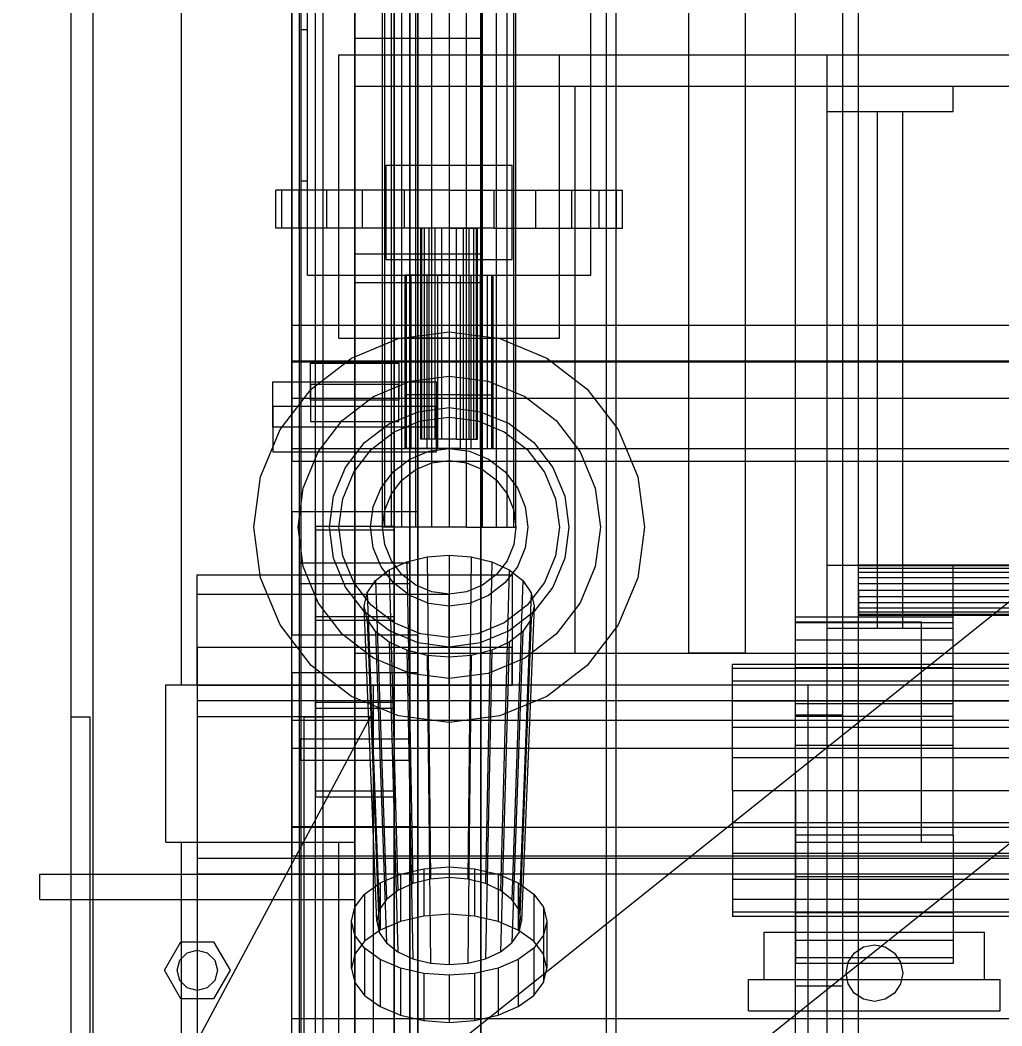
# Model space of a CAD drawing. Header units: millimetres. Extents: x -1970 to 59977, y -50268 to 6837.
# Drawn here: x -1586.2 to -1274.5, y -35058.3 to -34739 of the extents above; entities that cross this region are included whole.
import ezdxf

# ---------------------------------------------------------------- set-up
doc = ezdxf.new("R2010")
doc.units = ezdxf.units.MM
for name, color, linetype, lineweight in [('COTAS_O', 1, 'Continuous', 0), ('COTAS_P', 1, 'Continuous', 0), ('frontal_briquetadora', 7, 'Continuous', 0), ('frontal_C03', 7, 'Continuous', 0), ('frontal_mezcladora', 7, 'Continuous', 0), ('frontal_secador', 7, 'Continuous', 0), ('frontal_tolva', 7, 'Continuous', 0)]:
    doc.layers.add(name, color=color, linetype=linetype, lineweight=lineweight)
doc.dimstyles.new('R19_100', dxfattribs={"dimtxt": 250, "dimasz": 150, "dimexe": 150, "dimexo": 80, "dimgap": 100, "dimtad": 1, "dimtih": 1, "dimtoh": 1, "dimdsep": 46, "dimcen": 0.09, "dimadec": 0, "dimazin": 0, "dimtfac": 1, "dimtdec": 4, "dimtofl": 0, "dimtmove": 0, "dimatfit": 3, "dimfxl": 1, "dimtolj": 1, "dimtzin": 0, "dimarcsym": 0})

# ---------------------------------------------------------------- blocks, each defined once
blk = doc.blocks.new('*D37')
at = {"layer": 'COTAS_P', "color": 0, "lineweight": -2, "transparency": 16777216}
for p, q in [((-1750, -35420), (-1750, -34450)), ((2600, -35420), (2600, -34450)), ((-1600, -34600), (2450, -34600))]:
    blk.add_line(p, q, dxfattribs=at)
at = {"layer": 'COTAS_P', "color": 0, "transparency": 16777216}
for points in [[(-1600, -34575), (-1600, -34625), (-1750, -34600)], [(2450, -34575), (2450, -34625), (2600, -34600)]]:
    blk.add_solid(points, dxfattribs=at)
at = {"layer": 'Defpoints', "color": 0, "transparency": 16777216}
for p in [(2600, -34600), (-1750, -35500), (2600, -35500)]:
    blk.add_point(p, dxfattribs=at)
blk = doc.blocks.new('*D44')
at = {"layer": 'COTAS_O', "color": 0, "lineweight": -2, "transparency": 16777216}
for p, q in [((-1400, -33700), (-630, -33700)), ((-780, -35850), (-780, -33850)), ((-1400, -36000), (-630, -36000))]:
    blk.add_line(p, q, dxfattribs=at)
at = {"layer": 'COTAS_O', "color": 0, "transparency": 16777216}
for points in [[(-805, -33850), (-755, -33850), (-780, -33700)], [(-805, -35850), (-755, -35850), (-780, -36000)]]:
    blk.add_solid(points, dxfattribs=at)
at = {"layer": 'Defpoints', "color": 0, "transparency": 16777216}
for p in [(-1480, -33700), (-780, -33700), (-1480, -36000)]:
    blk.add_point(p, dxfattribs=at)
blk = doc.blocks.new('*D46')
at = {"layer": 'COTAS_O', "color": 0, "lineweight": -2, "transparency": 16777216}
for p, q in [((-1320, -33000), (-550, -33000)), ((-700, -35850), (-700, -33150)), ((-1320, -36000), (-550, -36000))]:
    blk.add_line(p, q, dxfattribs=at)
at = {"layer": 'COTAS_O', "color": 0, "transparency": 16777216}
for points in [[(-725, -33150), (-675, -33150), (-700, -33000)], [(-725, -35850), (-675, -35850), (-700, -36000)]]:
    blk.add_solid(points, dxfattribs=at)
at = {"layer": 'Defpoints', "color": 0, "transparency": 16777216}
for p in [(-1400, -33000), (-700, -33000), (-1400, -36000)]:
    blk.add_point(p, dxfattribs=at)

msp = doc.modelspace()

# ---------------------------------------------------------------- linework, layer by layer
at = {"layer": 'frontal_briquetadora'}
for p, q in [((-1480, -34760), (-1480, -34736)), ((-1374, -34736), (-1374, -34940)), ((-1356, -34736), (-1356, -34940)), ((-1480, -34750), (-1330, -34750)), ((-1480, -34760), (-1480, -34750)), ((-1330, -34760), (-1330, -34750)), ((-1330, -34750), (340, -34750)), ((-1480, -34760), (-1330, -34760)), ((-1480, -34760), (-460, -34760)), ((-1410, -34760), (-1400, -34760)), ((-1410, -34940), (-1410, -34760)), ((-1400, -34940), (-1400, -34760)), ((-1330, -34760), (340, -34760)), ((-1330, -34940), (-1330, -34760)), ((-1330, -34760), (-1290, -34760)), ((-1330, -34768), (-1330, -34760)), ((-1290, -34768), (-1290, -34760)), ((-1330, -34768), (-1290, -34768)), ((-1314, -34768), (-1306, -34768)), ((-1314, -34932), (-1314, -34768)), ((-1306, -34932), (-1306, -34768)), ((-1330, -34932), (-1290, -34932)), ((-1330, -34940), (-1330, -34932)), ((-1314, -34932), (-1306, -34932)), ((-1290, -34940), (-1290, -34932)), ((-1480, -34940), (-1330, -34940)), ((-1480, -34950), (-1480, -34940)), ((-1410, -34940), (-1400, -34940)), ((-1356, -34940), (-1374, -34940)), ((-1330, -34950), (-1330, -34940)), ((-1330, -34940), (340, -34940)), ((-1330, -34940), (-1290, -34940)), ((-1480, -34950), (-1474, -34950)), ((-1480, -35988), (-1480, -34950)), ((-1480, -34950), (-1330, -34950)), ((-1474, -35988), (-1474, -34950)), ((-1474, -34950), (-1336, -34950)), ((-1336, -34950), (-1330, -34950)), ((-1336, -35988), (-1336, -34950)), ((-1330, -35988), (-1330, -34950)), ((-1330, -34950), (340, -34950)), ((-1330, -35000), (490, -35000)), ((-1330, -35010), (-1330, -35000)), ((-1330, -35010), (490, -35010)), ((-1330, -35190), (-1330, -35010))]:
    msp.add_line(p, q, dxfattribs=at)
at = {"layer": 'frontal_C03'}
for p, q in [((-1500, -34875.113), (-1500, -32314.944)), ((-1500, -32318.841), (-1500, -34879.011)), ((-1570, -35975), (-1570, -32996.942)), ((-1563, -35975), (-1563, -32996.942)), ((-1497, -35975), (-1497, -32996.942)), ((-1490, -35975), (-1490, -32996.942)), ((-1570, -35975), (-1570, -33266.434)), ((-1563, -35975), (-1563, -33266.434)), ((-1497, -35975), (-1497, -33266.434)), ((-1490, -35975), (-1490, -33266.434)), ((-1570, -35975), (-1570, -33805.417)), ((-1563, -35975), (-1563, -33805.417)), ((-1497, -35975), (-1497, -33805.417)), ((-1490, -35975), (-1490, -33805.417)), ((-1492.5, -34957.413), (-1492.5, -34362.453)), ((-1467.5, -34362.453), (-1467.5, -34957.413)), ((-1492.5, -34983.77), (-1492.5, -34388.81)), ((-1467.5, -34983.77), (-1467.5, -34388.81)), ((-1570, -35975), (-1570, -34411.773)), ((-1563, -35975), (-1563, -34411.773)), ((-1497, -35975), (-1497, -34411.773)), ((-1490, -35975), (-1490, -34411.773)), ((-1480, -34813.291), (-1480, -34466.384)), ((-1440, -34466.384), (-1440, -34813.291)), ((-1480, -34475.367), (-1480, -34822.274)), ((-1440, -34822.274), (-1440, -34475.367)), ((-1500, -34895.125), (-1500, -34625.634)), ((-1460, -34625.634), (-1460, -34895.125)), ((-1497.5, -34967.223), (-1497.5, -34641.754)), ((-1462.5, -34641.754), (-1462.5, -34967.223)), ((-1497.5, -34973.96), (-1497.5, -34648.492)), ((-1462.5, -34973.96), (-1462.5, -34648.492)), ((-1500, -34934.104), (-1500, -34664.612)), ((-1460, -34934.104), (-1460, -34664.612)), ((-1500, -34946.23), (-1500, -34676.738)), ((-1460, -34676.738), (-1460, -34946.23)), ((-1500, -34994.953), (-1500, -34725.461)), ((-1460, -34994.953), (-1460, -34725.461)), ((-1480, -34744.859), (-1480, -34735.876)), ((-1480, -35082.782), (-1480, -34735.876)), ((-1440, -34735.876), (-1440, -34744.859)), ((-1440, -34735.876), (-1440, -35082.782)), ((-1440, -34744.859), (-1480, -34744.859)), ((-1480, -34744.859), (-1480, -35091.765)), ((-1440, -35091.765), (-1440, -34744.859)), ((-1440, -34813.291), (-1480, -34813.291)), ((-1480, -34813.291), (-1480, -34822.274)), ((-1440, -34822.274), (-1440, -34813.291)), ((-1480, -34822.274), (-1440, -34822.274)), ((-1500, -34847.273), (-1500, -34835.865)), ((-1500, -34835.865), (1500, -34835.865)), ((-1500, -34847.558), (-1500, -34835.865)), ((1500, -34847.273), (-1500, -34847.273)), ((-1500, -34847.273), (-1500, -34858.967)), ((1500, -34847.558), (-1500, -34847.558)), ((-1500, -34847.558), (-1500, -34858.967)), ((-1494, -34854.682), (-1494, -34847.945)), ((-1494, -34847.945), (-1466, -34847.945)), ((-1494, -34859.638), (-1494, -34847.945)), ((-1466, -34847.945), (-1466, -34854.682)), ((-1466, -34847.945), (-1466, -34859.638)), ((-1506, -34868.245), (-1506, -34853.872)), ((-1506, -34853.872), (-1454, -34853.872)), ((-1506, -34861.667), (-1506, -34853.872)), ((-1454, -34853.872), (-1454, -34868.245)), ((-1454, -34853.872), (-1454, -34861.667)), ((-1466, -34854.682), (-1494, -34854.682)), ((-1494, -34854.682), (-1494, -34866.376)), ((-1466, -34866.376), (-1466, -34854.682)), ((-1500, -34858.967), (1500, -34858.967)), ((-1466, -34859.638), (-1494, -34859.638)), ((-1494, -34859.638), (-1494, -34866.376)), ((-1466, -34866.376), (-1466, -34859.638)), ((-1454, -34861.667), (-1506, -34861.667)), ((-1506, -34861.667), (-1506, -34876.04)), ((-1454, -34876.04), (-1454, -34861.667)), ((-1494, -34866.376), (-1466, -34866.376)), ((-1454, -34868.245), (-1506, -34868.245)), ((-1506, -34868.245), (-1506, -34876.04)), ((-1454, -34876.04), (-1454, -34868.245)), ((-1506, -34876.04), (-1454, -34876.04)), ((-1270, -34875.113), (-1500, -34875.113)), ((-1500, -34875.113), (-1500, -34879.011)), ((-1500, -34879.011), (-1270, -34879.011)), ((-1460, -34895.125), (-1500, -34895.125)), ((-1500, -34895.125), (-1500, -34934.104)), ((-1500, -35164.617), (-1500, -34895.125)), ((-1460, -34934.104), (-1460, -34895.125)), ((-1460, -34895.125), (-1460, -35164.617)), ((-1492.5, -34929.599), (-1492.5, -34899.63)), ((-1492.5, -34899.63), (-1467.5, -34899.63)), ((-1492.5, -34899.63), (-1492.5, -34955.607)), ((-1467.5, -34900.942), (-1492.5, -34900.942)), ((-1492.5, -34900.942), (-1492.5, -34928.287)), ((-1492.5, -35404.303), (-1492.5, -34900.942)), ((-1467.5, -34899.63), (-1467.5, -34929.599)), ((-1467.5, -34955.607), (-1467.5, -34899.63)), ((-1467.5, -34928.287), (-1467.5, -34900.942)), ((-1467.5, -34900.942), (-1467.5, -35404.303)), ((-1497.5, -34917.983), (-1497.5, -34911.246)), ((-1497.5, -34911.246), (-1462.5, -34911.246)), ((-1497.5, -35236.714), (-1497.5, -34911.246)), ((-1462.5, -34911.246), (-1462.5, -34917.983)), ((-1462.5, -34911.246), (-1462.5, -35236.714)), ((-1530, -34938.129), (-1530, -34915.082)), ((-1530, -34915.082), (-1430, -34915.082)), ((-1530, -34950.129), (-1530, -34915.082)), ((-1462.5, -34917.983), (-1497.5, -34917.983)), ((-1497.5, -35243.452), (-1497.5, -34917.983)), ((-1462.5, -35243.452), (-1462.5, -34917.983)), ((-1430, -34915.082), (-1430, -34938.129)), ((-1430, -34915.082), (-1430, -34950.129)), ((-1492.5, -34928.287), (-1467.5, -34928.287)), ((-1492.5, -35431.648), (-1492.5, -34928.287)), ((-1467.5, -34929.599), (-1492.5, -34929.599)), ((-1492.5, -34929.599), (-1492.5, -34985.576)), ((-1467.5, -35431.648), (-1467.5, -34928.287)), ((-1467.5, -34929.599), (-1467.5, -34985.576)), ((-1500, -34934.104), (-1460, -34934.104)), ((-1500, -35203.595), (-1500, -34934.104)), ((-1460, -35203.595), (-1460, -34934.104)), ((-1430, -34938.129), (-1530, -34938.129)), ((-1530, -34938.129), (-1530, -34950.129)), ((-1430, -34950.129), (-1430, -34938.129)), ((-1460, -34946.23), (-1500, -34946.23)), ((-1500, -34946.23), (-1500, -34994.953)), ((-1500, -35215.722), (-1500, -34946.23)), ((-1460, -34994.953), (-1460, -34946.23)), ((-1460, -34946.23), (-1460, -35215.722)), ((-1530, -34950.129), (-1530, -34955.129)), ((1530, -34950.129), (-1530, -34950.129)), ((-1530, -34950.129), (-1430, -34950.129)), ((1530, -34955.129), (-1530, -34955.129)), ((-1530, -34955.129), (-1530, -35005.129)), ((-1467.5, -34955.607), (-1492.5, -34955.607)), ((-1492.5, -34955.607), (-1492.5, -34985.576)), ((-1467.5, -34985.576), (-1467.5, -34955.607)), ((-1492.5, -34983.77), (-1492.5, -34957.413)), ((-1492.5, -34957.413), (-1467.5, -34957.413)), ((-1467.5, -34957.413), (-1467.5, -34983.77)), ((-1570, -35063.129), (-1570, -34960.129)), ((-1570, -34960.129), (-1564, -34960.129)), ((-1564, -35063.129), (-1564, -34960.129)), ((-1530, -35063.129), (-1475, -34960.129)), ((-1475, -34960.129), (-1530, -34960.129)), ((-1530, -34960.129), (-1530, -35063.129)), ((-1500, -34970.211), (-1500, -34961.228)), ((-1500, -34961.228), (1500, -34961.228)), ((-1500, -34995.334), (-1500, -34961.228)), ((-1496, -35063.129), (-1496, -34960.129)), ((-1496, -34960.129), (-1490, -34960.129)), ((-1490, -35063.129), (-1490, -34960.129)), ((-1462.5, -34967.223), (-1497.5, -34967.223)), ((-1497.5, -34967.223), (-1497.5, -34973.96)), ((-1462.5, -34973.96), (-1462.5, -34967.223)), ((1500, -34970.211), (-1500, -34970.211)), ((-1500, -34970.211), (-1500, -35004.317)), ((-1497.5, -34973.96), (-1462.5, -34973.96)), ((-1467.5, -34983.77), (-1492.5, -34983.77)), ((-1492.5, -34985.576), (-1467.5, -34985.576)), ((-1500, -34994.953), (-1460, -34994.953)), ((-1500, -35264.444), (-1500, -34994.953)), ((1500, -34995.334), (-1500, -34995.334)), ((-1500, -34995.334), (-1500, -35004.317)), ((-1460, -35264.444), (-1460, -34994.953)), ((-1500, -35004.317), (1500, -35004.317)), ((-1530, -35005.129), (-1530, -35010.129)), ((1530, -35005.129), (-1530, -35005.129)), ((-1580, -35010.129), (-1480, -35010.129)), ((-1580, -35018.129), (-1580, -35010.129)), ((1530, -35010.129), (-1530, -35010.129)), ((-1480, -35018.129), (-1480, -35010.129)), ((-1580, -35018.129), (-1480, -35018.129)), ((-1570, -35018.129), (-1563, -35018.129)), ((-1570, -35975), (-1570, -35018.129)), ((-1563, -35975), (-1563, -35018.129)), ((-1563, -35018.129), (-1497, -35018.129)), ((-1497, -35018.129), (-1490, -35018.129)), ((-1497, -35975), (-1497, -35018.129)), ((-1490, -35975), (-1490, -35018.129)), ((-1540.4, -35040.629), (-1535.2, -35031.622)), ((-1535.2, -35031.622), (-1524.8, -35031.622)), ((-1524.8, -35031.622), (-1519.6, -35040.629)), ((-1535.543, -35037.429), (-1533.2, -35035.086)), ((-1533.2, -35035.086), (-1530, -35034.229)), ((-1530, -35034.229), (-1526.8, -35035.086)), ((-1526.8, -35035.086), (-1524.457, -35037.429)), ((-1536.4, -35040.629), (-1535.543, -35037.429)), ((-1524.457, -35037.429), (-1523.6, -35040.629)), ((-1535.2, -35049.635), (-1540.4, -35040.629)), ((-1535.543, -35043.829), (-1536.4, -35040.629)), ((-1519.6, -35040.629), (-1524.8, -35049.635)), ((-1523.6, -35040.629), (-1524.457, -35043.829)), ((-1533.2, -35046.171), (-1535.543, -35043.829)), ((-1524.457, -35043.829), (-1526.8, -35046.171)), ((-1530, -35047.029), (-1533.2, -35046.171)), ((-1526.8, -35046.171), (-1530, -35047.029)), ((-1524.8, -35049.635), (-1535.2, -35049.635)), ((-1500, -35067.358), (-1500, -35055.95)), ((-1500, -35055.95), (1500, -35055.95)), ((-1500, -35067.643), (-1500, -35055.95))]:
    msp.add_line(p, q, dxfattribs=at)
at = {"layer": 'frontal_mezcladora'}
for p, q in [((-1471.2, -34900), (-1471.2, -33450)), ((-1470.478, -34900), (-1470.478, -33450)), ((-1468.36, -34900), (-1468.36, -33450)), ((-1464.991, -34900), (-1464.991, -33450)), ((-1460.6, -34900), (-1460.6, -33450)), ((-1455.487, -34900), (-1455.487, -33450)), ((-1450, -33450), (-1450, -34900)), ((-1444.513, -34900), (-1444.513, -33450)), ((-1439.4, -34900), (-1439.4, -33450)), ((-1435.009, -34900), (-1435.009, -33450)), ((-1431.64, -34900), (-1431.64, -33450)), ((-1429.522, -34900), (-1429.522, -33450)), ((-1428.8, -34900), (-1428.8, -33450)), ((-1535, -34950), (-1535, -34720)), ((-1495, -34820), (-1495, -34720)), ((-1490, -34950), (-1490, -34720)), ((-1405, -34820), (-1405, -34720)), ((-1497, -34742), (-1495, -34742)), ((-1497, -34790), (-1497, -34742)), ((-1495, -34790), (-1495, -34742)), ((-1485, -34750), (-1415, -34750)), ((-1485, -34840), (-1485, -34750)), ((-1415, -34840), (-1415, -34750)), ((-1470, -34785), (-1430, -34785)), ((-1470, -34815), (-1470, -34785)), ((-1430, -34815), (-1430, -34785)), ((-1497, -34790), (-1495, -34790)), ((-1503.126, -34793), (-1505, -34793)), ((-1505, -34805), (-1505, -34793)), ((-1497.631, -34793), (-1503.126, -34793)), ((-1503.126, -34805), (-1503.126, -34793)), ((-1488.891, -34793), (-1497.631, -34793)), ((-1497.631, -34805), (-1497.631, -34793)), ((-1477.5, -34793), (-1488.891, -34793)), ((-1488.891, -34805), (-1488.891, -34793)), ((-1464.235, -34793), (-1477.5, -34793)), ((-1477.5, -34805), (-1477.5, -34793)), ((-1450, -34793), (-1464.235, -34793)), ((-1464.235, -34805), (-1464.235, -34793)), ((-1450, -34793), (-1435.765, -34793)), ((-1450, -34793), (-1450, -34805)), ((-1435.765, -34793), (-1422.5, -34793)), ((-1435.765, -34805), (-1435.765, -34793)), ((-1422.5, -34793), (-1411.109, -34793)), ((-1422.5, -34805), (-1422.5, -34793)), ((-1411.109, -34793), (-1402.369, -34793)), ((-1411.109, -34805), (-1411.109, -34793)), ((-1402.369, -34793), (-1396.874, -34793)), ((-1402.369, -34805), (-1402.369, -34793)), ((-1396.874, -34793), (-1395, -34793)), ((-1396.874, -34805), (-1396.874, -34793)), ((-1395, -34805), (-1395, -34793)), ((-1503.126, -34805), (-1505, -34805)), ((-1497.631, -34805), (-1503.126, -34805)), ((-1488.891, -34805), (-1497.631, -34805)), ((-1477.5, -34805), (-1488.891, -34805)), ((-1464.235, -34805), (-1477.5, -34805)), ((-1450, -34805), (-1464.235, -34805)), ((-1458.693, -34805), (-1459, -34805)), ((-1459, -34872), (-1459, -34805)), ((-1457.794, -34805), (-1458.693, -34805)), ((-1458.693, -34872), (-1458.693, -34805)), ((-1456.364, -34805), (-1457.794, -34805)), ((-1457.794, -34872), (-1457.794, -34805)), ((-1454.5, -34805), (-1456.364, -34805)), ((-1456.364, -34872), (-1456.364, -34805)), ((-1452.329, -34805), (-1454.5, -34805)), ((-1454.5, -34872), (-1454.5, -34805)), ((-1450, -34805), (-1452.329, -34805)), ((-1452.329, -34872), (-1452.329, -34805)), ((-1450, -34805), (-1447.671, -34805)), ((-1450, -34805), (-1450, -34872)), ((-1435.765, -34805), (-1450, -34805)), ((-1447.671, -34805), (-1445.5, -34805)), ((-1447.671, -34872), (-1447.671, -34805)), ((-1445.5, -34805), (-1443.636, -34805)), ((-1445.5, -34872), (-1445.5, -34805)), ((-1443.636, -34805), (-1442.206, -34805)), ((-1443.636, -34872), (-1443.636, -34805)), ((-1442.206, -34805), (-1441.307, -34805)), ((-1442.206, -34872), (-1442.206, -34805)), ((-1441.307, -34805), (-1441, -34805)), ((-1441.307, -34872), (-1441.307, -34805)), ((-1441, -34872), (-1441, -34805)), ((-1435.765, -34805), (-1422.5, -34805)), ((-1422.5, -34805), (-1411.109, -34805)), ((-1411.109, -34805), (-1402.369, -34805)), ((-1402.369, -34805), (-1396.874, -34805)), ((-1396.874, -34805), (-1395, -34805)), ((-1470, -34815), (-1430, -34815)), ((-1495, -34820), (-1405, -34820)), ((-1463.523, -34820), (-1464, -34820)), ((-1464, -34858), (-1464, -34820)), ((-1462.124, -34820), (-1463.523, -34820)), ((-1463.523, -34858), (-1463.523, -34820)), ((-1459.899, -34820), (-1462.124, -34820)), ((-1462.124, -34858), (-1462.124, -34820)), ((-1457, -34820), (-1459.899, -34820)), ((-1459.899, -34858), (-1459.899, -34820)), ((-1453.623, -34820), (-1457, -34820)), ((-1457, -34858), (-1457, -34820)), ((-1450, -34820), (-1453.623, -34820)), ((-1453.623, -34858), (-1453.623, -34820)), ((-1450, -34820), (-1446.377, -34820)), ((-1450, -34820), (-1450, -34858)), ((-1446.377, -34820), (-1443, -34820)), ((-1446.377, -34858), (-1446.377, -34820)), ((-1443, -34820), (-1440.101, -34820)), ((-1443, -34858), (-1443, -34820)), ((-1440.101, -34820), (-1437.876, -34820)), ((-1440.101, -34858), (-1440.101, -34820)), ((-1437.876, -34820), (-1436.477, -34820)), ((-1437.876, -34858), (-1437.876, -34820)), ((-1436.477, -34820), (-1436, -34820)), ((-1436.477, -34858), (-1436.477, -34820)), ((-1436, -34858), (-1436, -34820)), ((-1466.047, -34840.113), (-1450, -34838)), ((-1450, -34838), (-1433.953, -34840.113)), ((-1485, -34840), (-1415, -34840)), ((-1481, -34846.306), (-1466.047, -34840.113)), ((-1463.523, -34840), (-1464, -34840)), ((-1464, -34875), (-1464, -34840)), ((-1462.124, -34840), (-1463.523, -34840)), ((-1463.523, -34875), (-1463.523, -34840)), ((-1459.899, -34840), (-1462.124, -34840)), ((-1462.124, -34875), (-1462.124, -34840)), ((-1457, -34840), (-1459.899, -34840)), ((-1459.899, -34875), (-1459.899, -34840)), ((-1453.623, -34840), (-1457, -34840)), ((-1457, -34875), (-1457, -34840)), ((-1450, -34840), (-1453.623, -34840)), ((-1453.623, -34875), (-1453.623, -34840)), ((-1450, -34840), (-1446.377, -34840)), ((-1450, -34840), (-1450, -34875)), ((-1446.377, -34840), (-1443, -34840)), ((-1446.377, -34875), (-1446.377, -34840)), ((-1443, -34840), (-1440.101, -34840)), ((-1443, -34875), (-1443, -34840)), ((-1440.101, -34840), (-1437.876, -34840)), ((-1440.101, -34875), (-1440.101, -34840)), ((-1437.876, -34840), (-1436.477, -34840)), ((-1437.876, -34875), (-1437.876, -34840)), ((-1436.477, -34840), (-1436, -34840)), ((-1436.477, -34875), (-1436.477, -34840)), ((-1436, -34875), (-1436, -34840)), ((-1433.953, -34840.113), (-1419, -34846.306)), ((-1493.841, -34856.159), (-1481, -34846.306)), ((-1419, -34846.306), (-1406.159, -34856.159)), ((-1474, -34858.431), (-1462.423, -34853.636)), ((-1462.423, -34853.636), (-1450, -34852)), ((-1450, -34852), (-1437.577, -34853.636)), ((-1437.577, -34853.636), (-1426, -34858.431)), ((-1503.694, -34869), (-1493.841, -34856.159)), ((-1406.159, -34856.159), (-1396.306, -34869)), ((-1483.941, -34866.059), (-1474, -34858.431)), ((-1463.523, -34858), (-1464, -34858)), ((-1462.124, -34858), (-1463.523, -34858)), ((-1459.899, -34858), (-1462.124, -34858)), ((-1457, -34858), (-1459.899, -34858)), ((-1453.623, -34858), (-1457, -34858)), ((-1450, -34858), (-1453.623, -34858)), ((-1446.377, -34858), (-1450, -34858)), ((-1446.377, -34858), (-1443, -34858)), ((-1443, -34858), (-1440.101, -34858)), ((-1440.101, -34858), (-1437.876, -34858)), ((-1437.876, -34858), (-1436.477, -34858)), ((-1436.477, -34858), (-1436, -34858)), ((-1426, -34858.431), (-1416.059, -34866.059)), ((-1469, -34867.091), (-1459.835, -34863.295)), ((-1459.835, -34863.295), (-1450, -34862)), ((-1450, -34862), (-1440.165, -34863.295)), ((-1440.165, -34863.295), (-1431, -34867.091)), ((-1491.569, -34876), (-1483.941, -34866.059)), ((-1467.5, -34869.689), (-1459.059, -34866.193)), ((-1459.059, -34866.193), (-1450, -34865)), ((-1450, -34865), (-1440.941, -34866.193)), ((-1440.941, -34866.193), (-1432.5, -34869.689)), ((-1416.059, -34866.059), (-1408.431, -34876)), ((-1509.887, -34883.953), (-1503.694, -34869)), ((-1476.87, -34873.13), (-1469, -34867.091)), ((-1474.749, -34875.251), (-1467.5, -34869.689)), ((-1432.5, -34869.689), (-1425.251, -34875.251)), ((-1431, -34867.091), (-1423.13, -34873.13)), ((-1396.306, -34869), (-1390.113, -34883.953)), ((-1482.909, -34881), (-1476.87, -34873.13)), ((-1458.693, -34872), (-1459, -34872)), ((-1457.794, -34872), (-1458.693, -34872)), ((-1456.364, -34872), (-1457.794, -34872)), ((-1454.5, -34872), (-1456.364, -34872)), ((-1452.329, -34872), (-1454.5, -34872)), ((-1450, -34872), (-1452.329, -34872)), ((-1447.671, -34872), (-1450, -34872)), ((-1447.671, -34872), (-1445.5, -34872)), ((-1445.5, -34872), (-1443.636, -34872)), ((-1443.636, -34872), (-1442.206, -34872)), ((-1442.206, -34872), (-1441.307, -34872)), ((-1441.307, -34872), (-1441, -34872)), ((-1423.13, -34873.13), (-1417.091, -34881)), ((-1496.364, -34887.577), (-1491.569, -34876)), ((-1480.311, -34882.5), (-1474.749, -34875.251)), ((-1463.523, -34875), (-1464, -34875)), ((-1462.124, -34875), (-1463.523, -34875)), ((-1462.5, -34878.349), (-1456.47, -34875.852)), ((-1459.899, -34875), (-1462.124, -34875)), ((-1457, -34875), (-1459.899, -34875)), ((-1453.623, -34875), (-1457, -34875)), ((-1456.47, -34875.852), (-1450, -34875)), ((-1450, -34875), (-1453.623, -34875)), ((-1446.377, -34875), (-1450, -34875)), ((-1450, -34875), (-1443.53, -34875.852)), ((-1446.377, -34875), (-1443, -34875)), ((-1443.53, -34875.852), (-1437.5, -34878.349)), ((-1443, -34875), (-1440.101, -34875)), ((-1440.101, -34875), (-1437.876, -34875)), ((-1437.876, -34875), (-1436.477, -34875)), ((-1436.477, -34875), (-1436, -34875)), ((-1425.251, -34875.251), (-1419.689, -34882.5)), ((-1408.431, -34876), (-1403.636, -34887.577)), ((-1467.678, -34882.322), (-1462.5, -34878.349)), ((-1460.6, -34881.64), (-1455.487, -34879.522)), ((-1455.487, -34879.522), (-1450, -34878.8)), ((-1450, -34878.8), (-1444.513, -34879.522)), ((-1444.513, -34879.522), (-1439.4, -34881.64)), ((-1437.5, -34878.349), (-1432.322, -34882.322)), ((-1486.705, -34890.165), (-1482.909, -34881)), ((-1483.807, -34890.941), (-1480.311, -34882.5)), ((-1471.651, -34887.5), (-1467.678, -34882.322)), ((-1464.991, -34885.009), (-1460.6, -34881.64)), ((-1439.4, -34881.64), (-1435.009, -34885.009)), ((-1432.322, -34882.322), (-1428.349, -34887.5)), ((-1419.689, -34882.5), (-1416.193, -34890.941)), ((-1417.091, -34881), (-1413.295, -34890.165)), ((-1512, -34900), (-1509.887, -34883.953)), ((-1468.36, -34889.4), (-1464.991, -34885.009)), ((-1435.009, -34885.009), (-1431.64, -34889.4)), ((-1390.113, -34883.953), (-1388, -34900)), ((-1498, -34900), (-1496.364, -34887.577)), ((-1474.148, -34893.53), (-1471.651, -34887.5)), ((-1470.478, -34894.513), (-1468.36, -34889.4)), ((-1431.64, -34889.4), (-1429.522, -34894.513)), ((-1428.349, -34887.5), (-1425.852, -34893.53)), ((-1403.636, -34887.577), (-1402, -34900)), ((-1488, -34900), (-1486.705, -34890.165)), ((-1485, -34900), (-1483.807, -34890.941)), ((-1416.193, -34890.941), (-1415, -34900)), ((-1413.295, -34890.165), (-1412, -34900)), ((-1475, -34900), (-1474.148, -34893.53)), ((-1471.2, -34900), (-1470.478, -34894.513)), ((-1429.522, -34894.513), (-1428.8, -34900)), ((-1425.852, -34893.53), (-1425, -34900)), ((-1509.887, -34916.047), (-1512, -34900)), ((-1496.364, -34912.423), (-1498, -34900)), ((-1486.705, -34909.835), (-1488, -34900)), ((-1483.807, -34909.059), (-1485, -34900)), ((-1474.148, -34906.47), (-1475, -34900)), ((-1470.478, -34905.487), (-1471.2, -34900)), ((-1470.478, -34900), (-1471.2, -34900)), ((-1468.36, -34900), (-1470.478, -34900)), ((-1464.991, -34900), (-1468.36, -34900)), ((-1460.6, -34900), (-1464.991, -34900)), ((-1455.487, -34900), (-1460.6, -34900)), ((-1450, -34900), (-1455.487, -34900)), ((-1444.513, -34900), (-1450, -34900)), ((-1444.513, -34900), (-1439.4, -34900)), ((-1439.4, -34900), (-1435.009, -34900)), ((-1435.009, -34900), (-1431.64, -34900)), ((-1431.64, -34900), (-1429.522, -34900)), ((-1428.8, -34900), (-1429.522, -34905.487)), ((-1429.522, -34900), (-1428.8, -34900)), ((-1425, -34900), (-1425.852, -34906.47)), ((-1415, -34900), (-1416.193, -34909.059)), ((-1412, -34900), (-1413.295, -34909.835)), ((-1402, -34900), (-1403.636, -34912.423)), ((-1388, -34900), (-1390.113, -34916.047)), ((-1471.651, -34912.5), (-1474.148, -34906.47)), ((-1468.36, -34910.6), (-1470.478, -34905.487)), ((-1429.522, -34905.487), (-1431.64, -34910.6)), ((-1425.852, -34906.47), (-1428.349, -34912.5)), ((-1482.909, -34919), (-1486.705, -34909.835)), ((-1480.311, -34917.5), (-1483.807, -34909.059)), ((-1469.092, -34913.545), (-1463.5, -34910.97)), ((-1464.991, -34914.991), (-1468.36, -34910.6)), ((-1463.5, -34910.97), (-1456.988, -34909.352)), ((-1463.5, -34910.97), (-1461.5, -35013.049)), ((-1456.988, -34909.352), (-1450, -34908.8)), ((-1456.988, -34909.352), (-1455.953, -35011.67)), ((-1450, -34908.8), (-1443.012, -34909.352)), ((-1450, -34908.8), (-1450, -35011.2)), ((-1443.012, -34909.352), (-1444.047, -35011.67)), ((-1443.012, -34909.352), (-1436.5, -34910.97)), ((-1436.5, -34910.97), (-1438.5, -35013.049)), ((-1436.5, -34910.97), (-1430.908, -34913.545)), ((-1431.64, -34910.6), (-1435.009, -34914.991)), ((-1416.193, -34909.059), (-1419.689, -34917.5)), ((-1413.295, -34909.835), (-1417.091, -34919)), ((-1491.569, -34924), (-1496.364, -34912.423)), ((-1473.383, -34916.9), (-1469.092, -34913.545)), ((-1467.678, -34917.678), (-1471.651, -34912.5)), ((-1469.092, -34913.545), (-1466.263, -35015.242)), ((-1430.908, -34913.545), (-1433.737, -35015.242)), ((-1428.349, -34912.5), (-1432.322, -34917.678)), ((-1430.908, -34913.545), (-1426.617, -34916.9)), ((-1403.636, -34912.423), (-1408.431, -34924)), ((-1503.694, -34931), (-1509.887, -34916.047)), ((-1474.749, -34924.749), (-1480.311, -34917.5)), ((-1476.08, -34920.807), (-1473.383, -34916.9)), ((-1473.383, -34916.9), (-1469.919, -35018.1)), ((-1462.5, -34921.651), (-1467.678, -34917.678)), ((-1460.6, -34918.36), (-1464.991, -34914.991)), ((-1435.009, -34914.991), (-1439.4, -34918.36)), ((-1432.322, -34917.678), (-1437.5, -34921.651)), ((-1426.617, -34916.9), (-1430.081, -35018.1)), ((-1426.617, -34916.9), (-1423.92, -34920.807)), ((-1419.689, -34917.5), (-1425.251, -34924.749)), ((-1390.113, -34916.047), (-1396.306, -34931)), ((-1530, -34921.2), (-1450, -34921.2)), ((-1530, -34950), (-1530, -34921.2)), ((-1476.87, -34926.87), (-1482.909, -34919)), ((-1477, -34925), (-1476.08, -34920.807)), ((-1476.08, -34920.807), (-1472.216, -35021.428)), ((-1455.487, -34920.478), (-1460.6, -34918.36)), ((-1450, -34921.2), (-1455.487, -34920.478)), ((-1444.513, -34920.478), (-1450, -34921.2)), ((-1450, -34950), (-1450, -34921.2)), ((-1439.4, -34918.36), (-1444.513, -34920.478)), ((-1423.92, -34920.807), (-1427.784, -35021.428)), ((-1423.92, -34920.807), (-1423, -34925)), ((-1417.091, -34919), (-1423.13, -34926.87)), ((-1483.941, -34933.941), (-1491.569, -34924)), ((-1456.47, -34924.148), (-1462.5, -34921.651)), ((-1450, -34925), (-1456.47, -34924.148)), ((-1443.53, -34924.148), (-1450, -34925)), ((-1437.5, -34921.651), (-1443.53, -34924.148)), ((-1408.431, -34924), (-1416.059, -34933.941)), ((-1476.08, -34929.193), (-1477, -34925)), ((-1473, -35025), (-1477, -34925)), ((-1469, -34932.909), (-1476.87, -34926.87)), ((-1467.5, -34930.311), (-1474.749, -34924.749)), ((-1425.251, -34924.749), (-1432.5, -34930.311)), ((-1423.13, -34926.87), (-1431, -34932.909)), ((-1423, -34925), (-1427, -35025)), ((-1423, -34925), (-1423.92, -34929.193)), ((-1473.383, -34933.1), (-1476.08, -34929.193)), ((-1476.08, -34929.193), (-1472.216, -35028.572)), ((-1459.059, -34933.807), (-1467.5, -34930.311)), ((-1432.5, -34930.311), (-1440.941, -34933.807)), ((-1423.92, -34929.193), (-1427.784, -35028.572)), ((-1423.92, -34929.193), (-1426.617, -34933.1)), ((-1493.841, -34943.841), (-1503.694, -34931)), ((-1474, -34941.569), (-1483.941, -34933.941)), ((-1469.092, -34936.455), (-1473.383, -34933.1)), ((-1473.383, -34933.1), (-1469.919, -35031.9)), ((-1459.835, -34936.705), (-1469, -34932.909)), ((-1450, -34935), (-1459.059, -34933.807)), ((-1440.941, -34933.807), (-1450, -34935)), ((-1431, -34932.909), (-1440.165, -34936.705)), ((-1426.617, -34933.1), (-1430.908, -34936.455)), ((-1426.617, -34933.1), (-1430.081, -35031.9)), ((-1416.059, -34933.941), (-1426, -34941.569)), ((-1396.306, -34931), (-1406.159, -34943.841)), ((-1463.5, -34939.03), (-1469.092, -34936.455)), ((-1469.092, -34936.455), (-1466.263, -35034.758)), ((-1450, -34938), (-1459.835, -34936.705)), ((-1440.165, -34936.705), (-1450, -34938)), ((-1430.908, -34936.455), (-1436.5, -34939.03)), ((-1430.908, -34936.455), (-1433.737, -35034.758)), ((-1456.988, -34940.648), (-1463.5, -34939.03)), ((-1463.5, -34939.03), (-1461.5, -35036.951)), ((-1436.5, -34939.03), (-1443.012, -34940.648)), ((-1436.5, -34939.03), (-1438.5, -35036.951)), ((-1462.423, -34946.364), (-1474, -34941.569)), ((-1450, -34941.2), (-1456.988, -34940.648)), ((-1456.988, -34940.648), (-1455.953, -35038.33)), ((-1443.012, -34940.648), (-1450, -34941.2)), ((-1450, -34941.2), (-1450, -35038.8)), ((-1443.012, -34940.648), (-1444.047, -35038.33)), ((-1426, -34941.569), (-1437.577, -34946.364)), ((-1481, -34953.694), (-1493.841, -34943.841)), ((-1450, -34948), (-1462.423, -34946.364)), ((-1437.577, -34946.364), (-1450, -34948)), ((-1406.159, -34943.841), (-1419, -34953.694)), ((-1540, -34950), (-1480, -34950)), ((-1540, -35000), (-1540, -34950)), ((-1535, -34950), (-1490, -34950)), ((-1530, -34950), (-1450, -34950)), ((-1480, -35000), (-1480, -34950)), ((-1466.047, -34959.887), (-1481, -34953.694)), ((-1419, -34953.694), (-1433.953, -34959.887)), ((-1450, -34962), (-1466.047, -34959.887)), ((-1433.953, -34959.887), (-1450, -34962)), ((-1540, -35000), (-1480, -35000)), ((-1535, -35000), (-1485, -35000)), ((-1535, -35980), (-1535, -35000)), ((-1485, -35980), (-1485, -35000)), ((-1471.92, -35012.841), (-1465.5, -35010.108)), ((-1465.5, -35010.108), (-1458.023, -35008.39)), ((-1465.5, -35010.108), (-1465.5, -35025.108)), ((-1458.023, -35008.39), (-1450, -35007.804)), ((-1458.023, -35008.39), (-1458.023, -35023.39)), ((-1450, -35007.804), (-1441.977, -35008.39)), ((-1450, -35007.804), (-1450, -35022.804)), ((-1441.977, -35008.39), (-1434.5, -35010.108)), ((-1441.977, -35008.39), (-1441.977, -35023.39)), ((-1434.5, -35010.108), (-1428.08, -35012.841)), ((-1434.5, -35010.108), (-1434.5, -35025.108)), ((-1476.847, -35016.402), (-1471.92, -35012.841)), ((-1471.92, -35012.841), (-1471.92, -35027.841)), ((-1461.5, -35013.049), (-1466.263, -35015.242)), ((-1455.953, -35011.67), (-1461.5, -35013.049)), ((-1450, -35011.2), (-1455.953, -35011.67)), ((-1444.047, -35011.67), (-1450, -35011.2)), ((-1438.5, -35013.049), (-1444.047, -35011.67)), ((-1433.737, -35015.242), (-1438.5, -35013.049)), ((-1428.08, -35012.841), (-1423.153, -35016.402)), ((-1428.08, -35012.841), (-1428.08, -35027.841)), ((-1479.944, -35020.549), (-1476.847, -35016.402)), ((-1476.847, -35016.402), (-1476.847, -35031.402)), ((-1466.263, -35015.242), (-1469.919, -35018.1)), ((-1430.081, -35018.1), (-1433.737, -35015.242)), ((-1423.153, -35016.402), (-1420.056, -35020.549)), ((-1423.153, -35016.402), (-1423.153, -35031.402)), ((-1469.919, -35018.1), (-1472.216, -35021.428)), ((-1427.784, -35021.428), (-1430.081, -35018.1)), ((-1481, -35025), (-1479.944, -35020.549)), ((-1479.944, -35020.549), (-1479.944, -35035.549)), ((-1472.216, -35021.428), (-1473, -35025)), ((-1458.023, -35023.39), (-1465.5, -35025.108)), ((-1450, -35022.804), (-1458.023, -35023.39)), ((-1441.977, -35023.39), (-1450, -35022.804)), ((-1434.5, -35025.108), (-1441.977, -35023.39)), ((-1427, -35025), (-1427.784, -35021.428)), ((-1420.056, -35020.549), (-1419, -35025)), ((-1420.056, -35020.549), (-1420.056, -35035.549)), ((-1479.944, -35029.451), (-1481, -35025)), ((-1481, -35040), (-1481, -35025)), ((-1473, -35025), (-1472.216, -35028.572)), ((-1465.5, -35025.108), (-1471.92, -35027.841)), ((-1428.08, -35027.841), (-1434.5, -35025.108)), ((-1427.784, -35028.572), (-1427, -35025)), ((-1419, -35025), (-1420.056, -35029.451)), ((-1419, -35025), (-1419, -35040)), ((-1476.847, -35033.598), (-1479.944, -35029.451)), ((-1479.944, -35029.451), (-1479.944, -35044.451)), ((-1471.92, -35027.841), (-1476.847, -35031.402)), ((-1472.216, -35028.572), (-1469.919, -35031.9)), ((-1430.081, -35031.9), (-1427.784, -35028.572)), ((-1423.153, -35031.402), (-1428.08, -35027.841)), ((-1420.056, -35029.451), (-1423.153, -35033.598)), ((-1420.056, -35029.451), (-1420.056, -35044.451)), ((-1476.847, -35031.402), (-1479.944, -35035.549)), ((-1469.919, -35031.9), (-1466.263, -35034.758)), ((-1433.737, -35034.758), (-1430.081, -35031.9)), ((-1420.056, -35035.549), (-1423.153, -35031.402)), ((-1479.944, -35035.549), (-1481, -35040)), ((-1471.92, -35037.159), (-1476.847, -35033.598)), ((-1476.847, -35033.598), (-1476.847, -35048.598)), ((-1466.263, -35034.758), (-1461.5, -35036.951)), ((-1438.5, -35036.951), (-1433.737, -35034.758)), ((-1423.153, -35033.598), (-1428.08, -35037.159)), ((-1423.153, -35033.598), (-1423.153, -35048.598)), ((-1419, -35040), (-1420.056, -35035.549)), ((-1465.5, -35039.892), (-1471.92, -35037.159)), ((-1471.92, -35037.159), (-1471.92, -35052.159)), ((-1461.5, -35036.951), (-1455.953, -35038.33)), ((-1455.953, -35038.33), (-1450, -35038.8)), ((-1450, -35038.8), (-1444.047, -35038.33)), ((-1444.047, -35038.33), (-1438.5, -35036.951)), ((-1428.08, -35037.159), (-1434.5, -35039.892)), ((-1428.08, -35037.159), (-1428.08, -35052.159)), ((-1481, -35040), (-1479.944, -35044.451)), ((-1458.023, -35041.61), (-1465.5, -35039.892)), ((-1465.5, -35039.892), (-1465.5, -35054.892)), ((-1450, -35042.196), (-1458.023, -35041.61)), ((-1458.023, -35041.61), (-1458.023, -35056.61)), ((-1441.977, -35041.61), (-1450, -35042.196)), ((-1450, -35042.196), (-1450, -35057.196)), ((-1434.5, -35039.892), (-1441.977, -35041.61)), ((-1441.977, -35041.61), (-1441.977, -35056.61)), ((-1434.5, -35039.892), (-1434.5, -35054.892)), ((-1420.056, -35044.451), (-1419, -35040)), ((-1479.944, -35044.451), (-1476.847, -35048.598)), ((-1423.153, -35048.598), (-1420.056, -35044.451)), ((-1476.847, -35048.598), (-1471.92, -35052.159)), ((-1428.08, -35052.159), (-1423.153, -35048.598)), ((-1471.92, -35052.159), (-1465.5, -35054.892)), ((-1434.5, -35054.892), (-1428.08, -35052.159)), ((-1465.5, -35054.892), (-1458.023, -35056.61)), ((-1441.977, -35056.61), (-1434.5, -35054.892)), ((-1458.023, -35056.61), (-1450, -35057.196)), ((-1450, -35057.196), (-1441.977, -35056.61))]:
    msp.add_line(p, q, dxfattribs=at)
at = {"layer": 'frontal_secador'}
for p, q in [((-1400, -36000), (-1400, -33000)), ((-1340, -36000), (-1340, -33000)), ((-1400, -36000), (-1400, -33075)), ((-1400, -35590), (-1400, -33075)), ((-1400, -35940), (-1400, -33075)), ((-1397, -35940), (-1397, -33075)), ((-1325, -36000), (-1325, -33075)), ((-1325, -35590), (-1325, -33075)), ((-1325, -35980), (-1325, -33075)), ((-1320, -35980), (-1320, -33075)), ((-1400, -36000), (-1400, -33250)), ((-1325, -35200), (-1325, -34550)), ((-1320, -35200), (-1320, -34550)), ((-1400, -35100), (-1400, -34650)), ((-1330, -34912), (-1290, -34912)), ((-1330, -34940), (-1330, -34912)), ((-1320, -34912.273), (-1320, -34912)), ((1320, -34912), (-1320, -34912)), ((-1320, -34913.072), (-1320, -34912.273)), ((1320, -34912.273), (-1320, -34912.273)), ((-1320, -34914.343), (-1320, -34913.072)), ((1320, -34913.072), (-1320, -34913.072)), ((-1320, -34916), (-1320, -34914.343)), ((1320, -34914.343), (-1320, -34914.343)), ((-1290, -34940), (-1290, -34912)), ((-1320, -34917.929), (-1320, -34916)), ((1320, -34916), (-1320, -34916)), ((-1320, -34920), (-1320, -34917.929)), ((1320, -34917.929), (-1320, -34917.929)), ((-1320, -34920), (-1320, -34922.071)), ((-1320, -34920), (1320, -34920)), ((-1320, -34922.071), (-1320, -34924)), ((1320, -34922.071), (-1320, -34922.071)), ((-1320, -34924), (-1320, -34925.657)), ((1320, -34924), (-1320, -34924)), ((-1320, -34925.657), (-1320, -34926.928)), ((1320, -34925.657), (-1320, -34925.657)), ((-1320, -34926.928), (-1320, -34927.727)), ((1320, -34926.928), (-1320, -34926.928)), ((-1320, -34927.727), (-1320, -34928)), ((1320, -34927.727), (-1320, -34927.727)), ((-1340, -34930.374), (-1340, -34928.5)), ((-1290, -34928.5), (-1340, -34928.5)), ((-1340, -34930), (-1300, -34930)), ((-1340, -34960), (-1340, -34930)), ((-1340, -34935.869), (-1340, -34930.374)), ((-1290, -34930.374), (-1340, -34930.374)), ((1320, -34928), (-1320, -34928)), ((-1300, -34960), (-1300, -34930)), ((-1290, -34930.374), (-1290, -34928.5)), ((-1290, -34935.869), (-1290, -34930.374)), ((-1340, -34944.609), (-1340, -34935.869)), ((-1290, -34935.869), (-1340, -34935.869)), ((-1290, -34944.609), (-1290, -34935.869)), ((-1330, -34940), (-1290, -34940)), ((-1330, -34960), (-1330, -34940)), ((-1290, -34960), (-1290, -34940)), ((-1360, -34944.863), (-1360, -34943.5)), ((1360, -34943.5), (-1360, -34943.5)), ((-1360, -34948.859), (-1360, -34944.863)), ((1360, -34944.863), (-1360, -34944.863)), ((-1340, -34956), (-1340, -34944.609)), ((-1290, -34944.609), (-1340, -34944.609)), ((-1290, -34956), (-1290, -34944.609)), ((-1360, -34955.216), (-1360, -34948.859)), ((1360, -34948.859), (-1360, -34948.859)), ((-1360, -34963.5), (-1360, -34955.216)), ((1360, -34955.216), (-1360, -34955.216)), ((-1340, -34969.265), (-1340, -34956)), ((-1290, -34956), (-1340, -34956)), ((-1290, -34969.265), (-1290, -34956)), ((-1340, -34959.5), (-1325, -34959.5)), ((-1340, -35045.5), (-1340, -34959.5)), ((-1325, -35045.5), (-1325, -34959.5)), ((-1340, -34960), (-1300, -34960)), ((-1340, -35000), (-1340, -34960)), ((-1330, -34960), (-1290, -34960)), ((-1300, -35000), (-1300, -34960)), ((-1360, -34973.147), (-1360, -34963.5)), ((1360, -34963.5), (-1360, -34963.5)), ((-1340, -34983.5), (-1340, -34969.265)), ((-1290, -34969.265), (-1340, -34969.265)), ((-1290, -34983.5), (-1290, -34969.265)), ((-1360, -34983.5), (-1360, -34973.147)), ((1360, -34973.147), (-1360, -34973.147)), ((-1360, -34983.5), (-1360, -34993.853)), ((-1360, -34983.5), (1360, -34983.5)), ((-1340, -34983.5), (-1340, -34997.735)), ((-1340, -34983.5), (-1290, -34983.5)), ((-1290, -34997.735), (-1290, -34983.5)), ((-1360, -34993.853), (-1360, -35003.5)), ((1360, -34993.853), (-1360, -34993.853)), ((-1340, -34997.735), (-1340, -35011)), ((-1290, -34997.735), (-1340, -34997.735)), ((-1290, -34997.735), (-1290, -35011)), ((-1340, -35000), (-1300, -35000)), ((-1360, -35003.5), (-1360, -35011.784)), ((1360, -35003.5), (-1360, -35003.5)), ((-1360, -35011.784), (-1360, -35018.141)), ((1360, -35011.784), (-1360, -35011.784)), ((-1340, -35011), (-1340, -35022.391)), ((-1290, -35011), (-1340, -35011)), ((-1290, -35011), (-1290, -35022.391)), ((-1360, -35018.141), (-1360, -35022.137)), ((1360, -35018.141), (-1360, -35018.141)), ((-1360, -35022.137), (-1360, -35023.5)), ((1360, -35022.137), (-1360, -35022.137)), ((1360, -35023.5), (-1360, -35023.5)), ((-1340, -35022.391), (-1340, -35031.131)), ((-1290, -35022.391), (-1340, -35022.391)), ((-1290, -35022.391), (-1290, -35031.131)), ((-1350, -35028.5), (-1280, -35028.5)), ((-1350, -35043.5), (-1350, -35028.5)), ((-1280, -35043.5), (-1280, -35028.5)), ((-1340, -35031.131), (-1340, -35036.626)), ((-1290, -35031.131), (-1340, -35031.131)), ((-1318.444, -35033.185), (-1315, -35032.5)), ((-1315, -35032.5), (-1311.556, -35033.185)), ((-1290, -35031.131), (-1290, -35036.626)), ((-1323.315, -35038.056), (-1321.364, -35035.136)), ((-1321.364, -35035.136), (-1318.444, -35033.185)), ((-1311.556, -35033.185), (-1308.636, -35035.136)), ((-1308.636, -35035.136), (-1306.685, -35038.056)), ((-1340, -35036.626), (-1340, -35038.5)), ((-1290, -35036.626), (-1340, -35036.626)), ((-1290, -35038.5), (-1340, -35038.5)), ((-1324, -35041.5), (-1323.315, -35038.056)), ((-1306.685, -35038.056), (-1306, -35041.5)), ((-1290, -35036.626), (-1290, -35038.5)), ((-1323.315, -35044.944), (-1324, -35041.5)), ((-1306, -35041.5), (-1306.685, -35044.944)), ((-1355, -35043.5), (-1275, -35043.5)), ((-1355, -35053.5), (-1355, -35043.5)), ((-1350, -35043.5), (-1280, -35043.5)), ((-1340, -35045.5), (-1325, -35045.5)), ((-1321.364, -35047.864), (-1323.315, -35044.944)), ((-1306.685, -35044.944), (-1308.636, -35047.864)), ((-1275, -35053.5), (-1275, -35043.5)), ((-1318.444, -35049.815), (-1321.364, -35047.864)), ((-1308.636, -35047.864), (-1311.556, -35049.815)), ((-1315, -35050.5), (-1318.444, -35049.815)), ((-1311.556, -35049.815), (-1315, -35050.5)), ((-1355, -35053.5), (-1275, -35053.5))]:
    msp.add_line(p, q, dxfattribs=at)
at = {"layer": 'frontal_tolva'}
for p, q in [((-1763.733, -35316.567), (-716.733, -34479.567)), ((-1726.267, -35363.433), (-679.267, -34526.433))]:
    msp.add_line(p, q, dxfattribs=at)

# ---------------------------------------------------------------- dimensions: what is measured, and where the dimension line sits
at = {"layer": 'COTAS_O'}
for p1, p2, picture, middle in [((-1400, -36000), (-1400, -33000), '*D46', (-700, -34500)), ((-1480, -36000), (-1480, -33700), '*D44', (-780, -34850))]:
    dim = msp.add_aligned_dim(p1=p1, p2=p2, distance=-700, text='<> O', dimstyle='R19_100', dxfattribs=at)
    dim.commit()
    dim.dimension.update_dxf_attribs({"geometry": picture, "text_midpoint": middle})
at = {"layer": 'COTAS_P'}
dim = msp.add_aligned_dim(p1=(-1750, -35500), p2=(2600, -35500), distance=900, text='<> P', dimstyle='R19_100', dxfattribs=at)
dim.commit()
dim.dimension.update_dxf_attribs({"geometry": '*D37', "text_midpoint": (425, -34600)})

doc.saveas('drawing.dxf')
